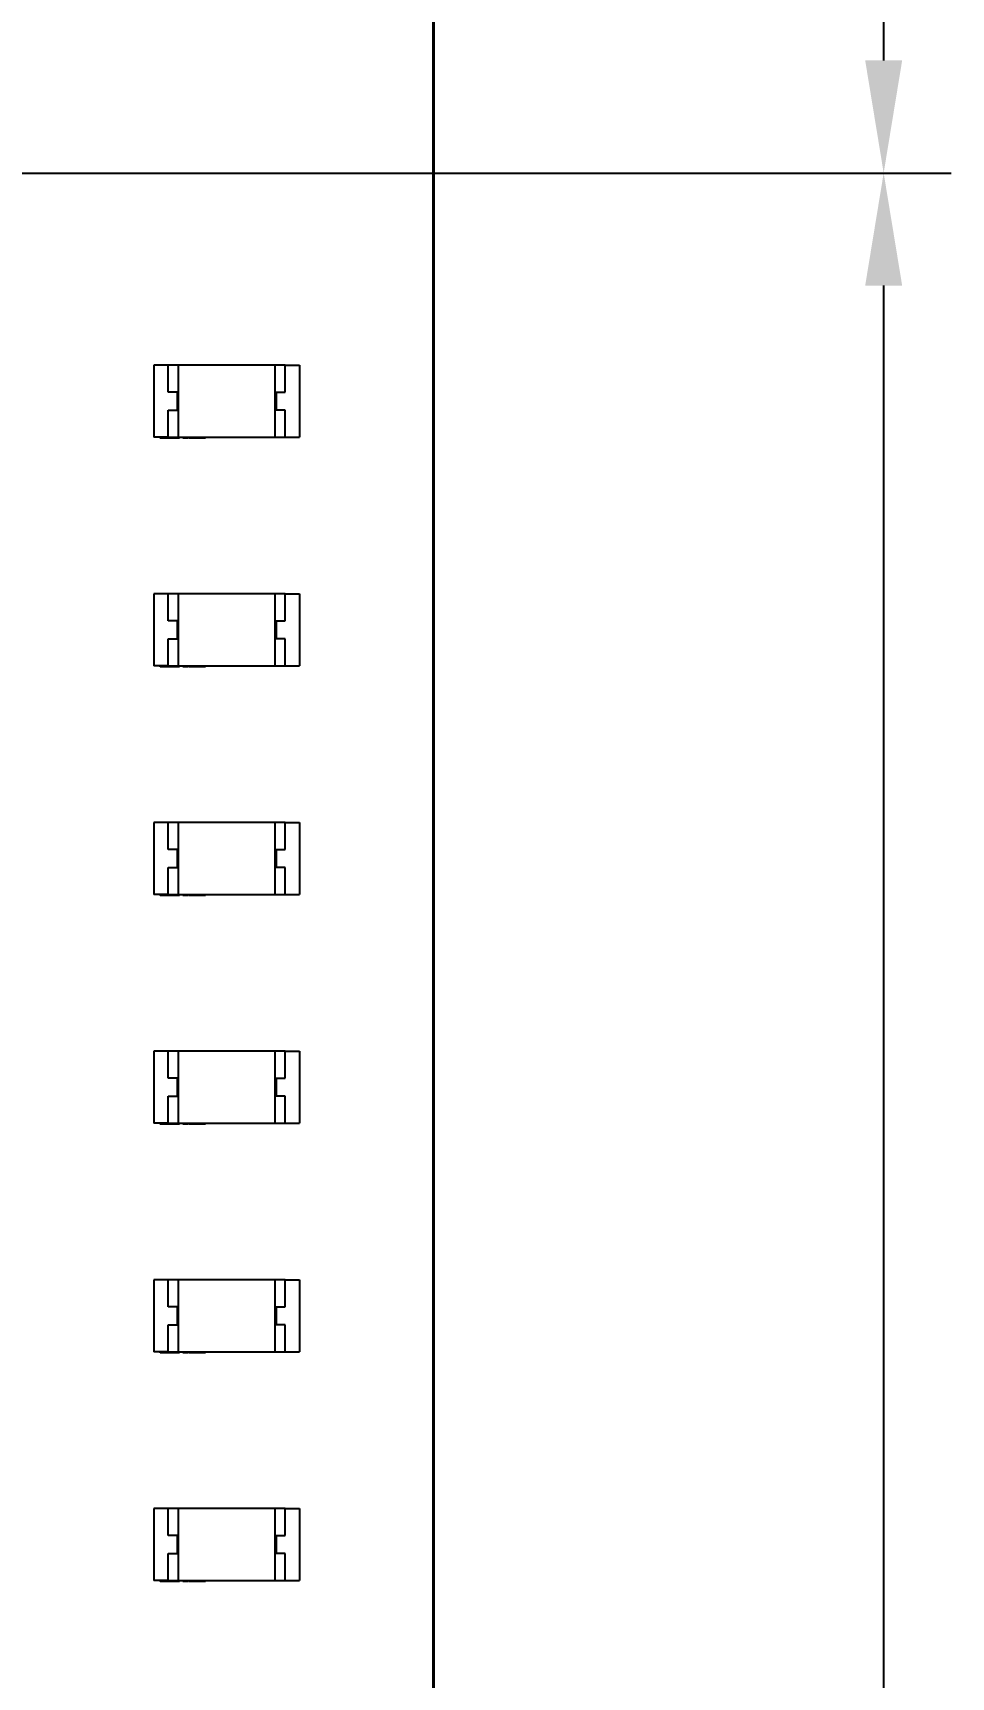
# Model space of a CAD drawing. Header units: millimetres. Extents: x 5 to 205, y 5 to 144.
# Drawn here: x 87.54 to 97.75, y 99.04 to 117.3 of the extents above; entities that cross this region are included whole.
import ezdxf

# ---------------------------------------------------------------- set-up
doc = ezdxf.new("R2010")
doc.units = ezdxf.units.MM
for name, color, linetype in [('DIM', 4, 'CONTINUOUS'), ('OUTLINE', 7, 'CONTINUOUS'), ('PARTS', 8, 'CONTINUOUS')]:
    doc.layers.add(name, color=color, linetype=linetype)
doc.styles.add('CJK', font='arial.ttf')
doc.dimstyles.new('PCB2', dxfattribs={"dimtxt": 1.25, "dimasz": 1.25, "dimexe": 0.75, "dimexo": 0.5, "dimgap": 0.3, "dimtad": 1, "dimzin": 0, "dimtxsty": 'CJK', "dimcen": 2.5, "dimclrd": 4, "dimclre": 4, "dimclrt": 4, "dimazin": 3, "dimtfac": 1, "dimtmove": 0, "dimatfit": 3})

msp = doc.modelspace()

# ---------------------------------------------------------------- linework, layer by layer
at = {"layer": 'OUTLINE'}
msp.add_lwpolyline([(92, 122.5), (92, 55.5)], dxfattribs=at)
at = {"layer": 'PARTS'}
for points in [[(91.987, 122.5), (91.987, 55.5)], [(89.047, 113.609), (88.887, 113.609)], [(88.887, 113.609), (88.887, 112.809)], [(89.047, 113.309), (89.047, 113.609)], [(89.157, 113.609), (89.047, 113.609)], [(90.237, 113.609), (89.157, 113.609)], [(89.157, 113.609), (89.157, 112.809)], [(90.237, 112.809), (90.237, 113.609)], [(90.347, 113.609), (90.237, 113.609)], [(90.347, 113.609), (90.507, 113.609)], [(90.347, 113.309), (90.347, 113.609)], [(90.507, 113.609), (90.507, 112.809)], [(89.147, 113.309), (89.047, 113.309)], [(89.147, 113.309), (89.147, 113.109)], [(90.247, 113.309), (90.247, 113.109)], [(90.247, 113.309), (90.347, 113.309)], [(89.047, 112.809), (89.047, 113.109)], [(89.047, 113.109), (89.147, 113.109)], [(90.347, 113.109), (90.247, 113.109)], [(90.347, 112.809), (90.347, 113.109)], [(89.047, 112.809), (88.887, 112.809)], [(88.957, 112.799), (88.957, 112.809)], [(88.973, 112.799), (88.957, 112.799)], [(88.973, 112.799), (88.973, 112.809)], [(89.012, 112.799), (88.973, 112.799)], [(89.012, 112.799), (89.012, 112.809)], [(89.019, 112.799), (89.012, 112.799)], [(89.019, 112.799), (89.019, 112.809)], [(89.034, 112.799), (89.019, 112.799)], [(89.034, 112.799), (89.034, 112.809)], [(89.075, 112.799), (89.034, 112.799)], [(89.047, 112.809), (89.157, 112.809)], [(89.075, 112.799), (89.075, 112.809)], [(89.12, 112.799), (89.075, 112.799)], [(89.12, 112.799), (89.12, 112.809)], [(89.139, 112.799), (89.12, 112.799)], [(89.139, 112.799), (89.139, 112.809)], [(89.172, 112.799), (89.139, 112.799)], [(89.157, 112.809), (90.237, 112.809)], [(89.172, 112.799), (89.172, 112.809)], [(89.211, 112.799), (89.211, 112.809)], [(89.217, 112.799), (89.211, 112.799)], [(89.217, 112.799), (89.217, 112.809)], [(89.236, 112.799), (89.217, 112.799)], [(89.236, 112.799), (89.236, 112.809)], [(89.237, 112.799), (89.237, 112.809)], [(89.237, 112.799), (89.236, 112.799)], [(89.238, 112.799), (89.238, 112.809)], [(89.245, 112.799), (89.238, 112.799)], [(89.245, 112.799), (89.245, 112.809)], [(89.262, 112.799), (89.245, 112.799)], [(89.262, 112.799), (89.262, 112.809)], [(89.273, 112.799), (89.262, 112.799)], [(89.273, 112.799), (89.273, 112.809)], [(89.278, 112.799), (89.278, 112.809)], [(89.278, 112.799), (89.278, 112.809)], [(89.278, 112.799), (89.278, 112.799)], [(89.281, 112.799), (89.278, 112.799)], [(89.281, 112.799), (89.281, 112.809)], [(89.283, 112.799), (89.281, 112.799)], [(89.283, 112.799), (89.283, 112.809)], [(89.308, 112.799), (89.283, 112.799)], [(89.308, 112.799), (89.308, 112.809)], [(89.309, 112.799), (89.308, 112.799)], [(89.309, 112.799), (89.309, 112.809)], [(89.31, 112.799), (89.309, 112.799)], [(89.31, 112.799), (89.31, 112.809)], [(89.317, 112.799), (89.31, 112.799)], [(89.317, 112.799), (89.317, 112.809)], [(89.331, 112.799), (89.317, 112.799)], [(89.331, 112.799), (89.331, 112.809)], [(89.349, 112.799), (89.331, 112.799)], [(89.349, 112.799), (89.349, 112.809)], [(89.356, 112.799), (89.349, 112.799)], [(89.356, 112.799), (89.356, 112.809)], [(89.359, 112.799), (89.356, 112.799)], [(89.359, 112.799), (89.359, 112.809)], [(89.377, 112.799), (89.359, 112.799)], [(89.377, 112.799), (89.377, 112.809)], [(89.383, 112.799), (89.377, 112.799)], [(89.383, 112.799), (89.383, 112.809)], [(89.401, 112.799), (89.383, 112.799)], [(89.401, 112.799), (89.401, 112.809)], [(89.408, 112.799), (89.401, 112.799)], [(89.408, 112.799), (89.408, 112.809)], [(89.416, 112.799), (89.408, 112.799)], [(89.416, 112.799), (89.416, 112.809)], [(89.418, 112.799), (89.418, 112.809)], [(89.436, 112.799), (89.418, 112.799)], [(89.436, 112.799), (89.436, 112.809)], [(89.443, 112.799), (89.436, 112.799)], [(89.443, 112.799), (89.443, 112.809)], [(89.461, 112.799), (89.443, 112.799)], [(89.461, 112.799), (89.461, 112.809)], [(90.237, 112.809), (90.347, 112.809)], [(90.347, 112.809), (90.507, 112.809)], [(89.047, 111.069), (88.887, 111.069)], [(88.887, 111.069), (88.887, 110.269)], [(89.047, 110.769), (89.047, 111.069)], [(89.157, 111.069), (89.047, 111.069)], [(90.237, 111.069), (89.157, 111.069)], [(89.157, 111.069), (89.157, 110.269)], [(90.237, 110.269), (90.237, 111.069)], [(90.347, 111.069), (90.237, 111.069)], [(90.347, 111.069), (90.507, 111.069)], [(90.347, 110.769), (90.347, 111.069)], [(90.507, 111.069), (90.507, 110.269)], [(89.147, 110.769), (89.047, 110.769)], [(89.147, 110.769), (89.147, 110.569)], [(90.247, 110.769), (90.247, 110.569)], [(90.247, 110.769), (90.347, 110.769)], [(89.047, 110.269), (89.047, 110.569)], [(89.047, 110.569), (89.147, 110.569)], [(90.347, 110.569), (90.247, 110.569)], [(90.347, 110.269), (90.347, 110.569)], [(89.047, 110.269), (88.887, 110.269)], [(88.957, 110.259), (88.957, 110.269)], [(88.973, 110.259), (88.957, 110.259)], [(88.973, 110.259), (88.973, 110.269)], [(89.012, 110.259), (88.973, 110.259)], [(89.012, 110.259), (89.012, 110.269)], [(89.019, 110.259), (89.012, 110.259)], [(89.019, 110.259), (89.019, 110.269)], [(89.034, 110.259), (89.019, 110.259)], [(89.034, 110.259), (89.034, 110.269)], [(89.075, 110.259), (89.034, 110.259)], [(89.047, 110.269), (89.157, 110.269)], [(89.075, 110.259), (89.075, 110.269)], [(89.12, 110.259), (89.075, 110.259)], [(89.12, 110.259), (89.12, 110.269)], [(89.139, 110.259), (89.12, 110.259)], [(89.139, 110.259), (89.139, 110.269)], [(89.172, 110.259), (89.139, 110.259)], [(89.157, 110.269), (90.237, 110.269)], [(89.172, 110.259), (89.172, 110.269)], [(89.211, 110.259), (89.211, 110.269)], [(89.217, 110.259), (89.211, 110.259)], [(89.217, 110.259), (89.217, 110.269)], [(89.236, 110.259), (89.217, 110.259)], [(89.236, 110.259), (89.236, 110.269)], [(89.237, 110.259), (89.237, 110.269)], [(89.237, 110.259), (89.236, 110.259)], [(89.238, 110.259), (89.238, 110.269)], [(89.245, 110.259), (89.238, 110.259)], [(89.245, 110.259), (89.245, 110.269)], [(89.262, 110.259), (89.245, 110.259)], [(89.262, 110.259), (89.262, 110.269)], [(89.273, 110.259), (89.262, 110.259)], [(89.273, 110.259), (89.273, 110.269)], [(89.278, 110.259), (89.278, 110.269)], [(89.278, 110.259), (89.278, 110.269)], [(89.278, 110.259), (89.278, 110.259)], [(89.281, 110.259), (89.278, 110.259)], [(89.281, 110.259), (89.281, 110.269)], [(89.283, 110.259), (89.281, 110.259)], [(89.283, 110.259), (89.283, 110.269)], [(89.308, 110.259), (89.283, 110.259)], [(89.308, 110.259), (89.308, 110.269)], [(89.309, 110.259), (89.308, 110.259)], [(89.309, 110.259), (89.309, 110.269)], [(89.31, 110.259), (89.309, 110.259)], [(89.31, 110.259), (89.31, 110.269)], [(89.317, 110.259), (89.31, 110.259)], [(89.317, 110.259), (89.317, 110.269)], [(89.331, 110.259), (89.317, 110.259)], [(89.331, 110.259), (89.331, 110.269)], [(89.349, 110.259), (89.331, 110.259)], [(89.349, 110.259), (89.349, 110.269)], [(89.356, 110.259), (89.349, 110.259)], [(89.356, 110.259), (89.356, 110.269)], [(89.359, 110.259), (89.356, 110.259)], [(89.359, 110.259), (89.359, 110.269)], [(89.377, 110.259), (89.359, 110.259)], [(89.377, 110.259), (89.377, 110.269)], [(89.383, 110.259), (89.377, 110.259)], [(89.383, 110.259), (89.383, 110.269)], [(89.401, 110.259), (89.383, 110.259)], [(89.401, 110.259), (89.401, 110.269)], [(89.408, 110.259), (89.401, 110.259)], [(89.408, 110.259), (89.408, 110.269)], [(89.416, 110.259), (89.408, 110.259)], [(89.416, 110.259), (89.416, 110.269)], [(89.418, 110.259), (89.418, 110.269)], [(89.436, 110.259), (89.418, 110.259)], [(89.436, 110.259), (89.436, 110.269)], [(89.443, 110.259), (89.436, 110.259)], [(89.443, 110.259), (89.443, 110.269)], [(89.461, 110.259), (89.443, 110.259)], [(89.461, 110.259), (89.461, 110.269)], [(90.237, 110.269), (90.347, 110.269)], [(90.347, 110.269), (90.507, 110.269)], [(89.047, 108.529), (88.887, 108.529)], [(88.887, 108.529), (88.887, 107.729)], [(89.047, 108.229), (89.047, 108.529)], [(89.157, 108.529), (89.047, 108.529)], [(90.237, 108.529), (89.157, 108.529)], [(89.157, 108.529), (89.157, 107.729)], [(90.237, 107.729), (90.237, 108.529)], [(90.347, 108.529), (90.237, 108.529)], [(90.347, 108.529), (90.507, 108.529)], [(90.347, 108.229), (90.347, 108.529)], [(90.507, 108.529), (90.507, 107.729)], [(89.147, 108.229), (89.047, 108.229)], [(89.147, 108.229), (89.147, 108.029)], [(90.247, 108.229), (90.247, 108.029)], [(90.247, 108.229), (90.347, 108.229)], [(89.047, 107.729), (89.047, 108.029)], [(89.047, 108.029), (89.147, 108.029)], [(90.347, 108.029), (90.247, 108.029)], [(90.347, 107.729), (90.347, 108.029)], [(89.047, 107.729), (88.887, 107.729)], [(88.957, 107.719), (88.957, 107.729)], [(88.973, 107.719), (88.957, 107.719)], [(88.973, 107.719), (88.973, 107.729)], [(89.012, 107.719), (88.973, 107.719)], [(89.012, 107.719), (89.012, 107.729)], [(89.019, 107.719), (89.012, 107.719)], [(89.019, 107.719), (89.019, 107.729)], [(89.034, 107.719), (89.019, 107.719)], [(89.034, 107.719), (89.034, 107.729)], [(89.075, 107.719), (89.034, 107.719)], [(89.047, 107.729), (89.157, 107.729)], [(89.075, 107.719), (89.075, 107.729)], [(89.12, 107.719), (89.075, 107.719)], [(89.12, 107.719), (89.12, 107.729)], [(89.139, 107.719), (89.12, 107.719)], [(89.139, 107.719), (89.139, 107.729)], [(89.172, 107.719), (89.139, 107.719)], [(89.157, 107.729), (90.237, 107.729)], [(89.172, 107.719), (89.172, 107.729)], [(89.211, 107.719), (89.211, 107.729)], [(89.217, 107.719), (89.211, 107.719)], [(89.217, 107.719), (89.217, 107.729)], [(89.236, 107.719), (89.217, 107.719)], [(89.236, 107.719), (89.236, 107.729)], [(89.237, 107.719), (89.237, 107.729)], [(89.237, 107.719), (89.236, 107.719)], [(89.238, 107.719), (89.238, 107.729)], [(89.245, 107.719), (89.238, 107.719)], [(89.245, 107.719), (89.245, 107.729)], [(89.262, 107.719), (89.245, 107.719)], [(89.262, 107.719), (89.262, 107.729)], [(89.273, 107.719), (89.262, 107.719)], [(89.273, 107.719), (89.273, 107.729)], [(89.278, 107.719), (89.278, 107.729)], [(89.278, 107.719), (89.278, 107.729)], [(89.278, 107.719), (89.278, 107.719)], [(89.281, 107.719), (89.278, 107.719)], [(89.281, 107.719), (89.281, 107.729)], [(89.283, 107.719), (89.281, 107.719)], [(89.283, 107.719), (89.283, 107.729)], [(89.308, 107.719), (89.283, 107.719)], [(89.308, 107.719), (89.308, 107.729)], [(89.309, 107.719), (89.308, 107.719)], [(89.309, 107.719), (89.309, 107.729)], [(89.31, 107.719), (89.309, 107.719)], [(89.31, 107.719), (89.31, 107.729)], [(89.317, 107.719), (89.31, 107.719)], [(89.317, 107.719), (89.317, 107.729)], [(89.331, 107.719), (89.317, 107.719)], [(89.331, 107.719), (89.331, 107.729)], [(89.349, 107.719), (89.331, 107.719)], [(89.349, 107.719), (89.349, 107.729)], [(89.356, 107.719), (89.349, 107.719)], [(89.356, 107.719), (89.356, 107.729)], [(89.359, 107.719), (89.356, 107.719)], [(89.359, 107.719), (89.359, 107.729)], [(89.377, 107.719), (89.359, 107.719)], [(89.377, 107.719), (89.377, 107.729)], [(89.383, 107.719), (89.377, 107.719)], [(89.383, 107.719), (89.383, 107.729)], [(89.401, 107.719), (89.383, 107.719)], [(89.401, 107.719), (89.401, 107.729)], [(89.408, 107.719), (89.401, 107.719)], [(89.408, 107.719), (89.408, 107.729)], [(89.416, 107.719), (89.408, 107.719)], [(89.416, 107.719), (89.416, 107.729)], [(89.418, 107.719), (89.418, 107.729)], [(89.436, 107.719), (89.418, 107.719)], [(89.436, 107.719), (89.436, 107.729)], [(89.443, 107.719), (89.436, 107.719)], [(89.443, 107.719), (89.443, 107.729)], [(89.461, 107.719), (89.443, 107.719)], [(89.461, 107.719), (89.461, 107.729)], [(90.237, 107.729), (90.347, 107.729)], [(90.347, 107.729), (90.507, 107.729)], [(89.047, 105.989), (88.887, 105.989)], [(88.887, 105.989), (88.887, 105.189)], [(89.047, 105.689), (89.047, 105.989)], [(89.157, 105.989), (89.047, 105.989)], [(90.237, 105.989), (89.157, 105.989)], [(89.157, 105.989), (89.157, 105.189)], [(90.237, 105.189), (90.237, 105.989)], [(90.347, 105.989), (90.237, 105.989)], [(90.347, 105.989), (90.507, 105.989)], [(90.347, 105.689), (90.347, 105.989)], [(90.507, 105.989), (90.507, 105.189)], [(89.147, 105.689), (89.047, 105.689)], [(89.147, 105.689), (89.147, 105.489)], [(90.247, 105.689), (90.247, 105.489)], [(90.247, 105.689), (90.347, 105.689)], [(89.047, 105.189), (89.047, 105.489)], [(89.047, 105.489), (89.147, 105.489)], [(90.347, 105.489), (90.247, 105.489)], [(90.347, 105.189), (90.347, 105.489)], [(89.047, 105.189), (88.887, 105.189)], [(88.957, 105.179), (88.957, 105.189)], [(88.973, 105.179), (88.957, 105.179)], [(88.973, 105.179), (88.973, 105.189)], [(89.012, 105.179), (88.973, 105.179)], [(89.012, 105.179), (89.012, 105.189)], [(89.019, 105.179), (89.012, 105.179)], [(89.019, 105.179), (89.019, 105.189)], [(89.034, 105.179), (89.019, 105.179)], [(89.034, 105.179), (89.034, 105.189)], [(89.075, 105.179), (89.034, 105.179)], [(89.047, 105.189), (89.157, 105.189)], [(89.075, 105.179), (89.075, 105.189)], [(89.12, 105.179), (89.075, 105.179)], [(89.12, 105.179), (89.12, 105.189)], [(89.139, 105.179), (89.12, 105.179)], [(89.139, 105.179), (89.139, 105.189)], [(89.172, 105.179), (89.139, 105.179)], [(89.157, 105.189), (90.237, 105.189)], [(89.172, 105.179), (89.172, 105.189)], [(89.211, 105.179), (89.211, 105.189)], [(89.217, 105.179), (89.211, 105.179)], [(89.217, 105.179), (89.217, 105.189)], [(89.236, 105.179), (89.217, 105.179)], [(89.236, 105.179), (89.236, 105.189)], [(89.237, 105.179), (89.237, 105.189)], [(89.237, 105.179), (89.236, 105.179)], [(89.238, 105.179), (89.238, 105.189)], [(89.245, 105.179), (89.238, 105.179)], [(89.245, 105.179), (89.245, 105.189)], [(89.262, 105.179), (89.245, 105.179)], [(89.262, 105.179), (89.262, 105.189)], [(89.273, 105.179), (89.262, 105.179)], [(89.273, 105.179), (89.273, 105.189)], [(89.278, 105.179), (89.278, 105.189)], [(89.278, 105.179), (89.278, 105.189)], [(89.278, 105.179), (89.278, 105.179)], [(89.281, 105.179), (89.278, 105.179)], [(89.281, 105.179), (89.281, 105.189)], [(89.283, 105.179), (89.281, 105.179)], [(89.283, 105.179), (89.283, 105.189)], [(89.308, 105.179), (89.283, 105.179)], [(89.308, 105.179), (89.308, 105.189)], [(89.309, 105.179), (89.308, 105.179)], [(89.309, 105.179), (89.309, 105.189)], [(89.31, 105.179), (89.309, 105.179)], [(89.31, 105.179), (89.31, 105.189)], [(89.317, 105.179), (89.31, 105.179)], [(89.317, 105.179), (89.317, 105.189)], [(89.331, 105.179), (89.317, 105.179)], [(89.331, 105.179), (89.331, 105.189)], [(89.349, 105.179), (89.331, 105.179)], [(89.349, 105.179), (89.349, 105.189)], [(89.356, 105.179), (89.349, 105.179)], [(89.356, 105.179), (89.356, 105.189)], [(89.359, 105.179), (89.356, 105.179)], [(89.359, 105.179), (89.359, 105.189)], [(89.377, 105.179), (89.359, 105.179)], [(89.377, 105.179), (89.377, 105.189)], [(89.383, 105.179), (89.377, 105.179)], [(89.383, 105.179), (89.383, 105.189)], [(89.401, 105.179), (89.383, 105.179)], [(89.401, 105.179), (89.401, 105.189)], [(89.408, 105.179), (89.401, 105.179)], [(89.408, 105.179), (89.408, 105.189)], [(89.416, 105.179), (89.408, 105.179)], [(89.416, 105.179), (89.416, 105.189)], [(89.418, 105.179), (89.418, 105.189)], [(89.436, 105.179), (89.418, 105.179)], [(89.436, 105.179), (89.436, 105.189)], [(89.443, 105.179), (89.436, 105.179)], [(89.443, 105.179), (89.443, 105.189)], [(89.461, 105.179), (89.443, 105.179)], [(89.461, 105.179), (89.461, 105.189)], [(90.237, 105.189), (90.347, 105.189)], [(90.347, 105.189), (90.507, 105.189)], [(89.047, 103.449), (88.887, 103.449)], [(88.887, 103.449), (88.887, 102.649)], [(89.047, 103.149), (89.047, 103.449)], [(89.157, 103.449), (89.047, 103.449)], [(90.237, 103.449), (89.157, 103.449)], [(89.157, 103.449), (89.157, 102.649)], [(90.237, 102.649), (90.237, 103.449)], [(90.347, 103.449), (90.237, 103.449)], [(90.347, 103.449), (90.507, 103.449)], [(90.347, 103.149), (90.347, 103.449)], [(90.507, 103.449), (90.507, 102.649)], [(89.147, 103.149), (89.047, 103.149)], [(89.147, 103.149), (89.147, 102.949)], [(90.247, 103.149), (90.247, 102.949)], [(90.247, 103.149), (90.347, 103.149)], [(89.047, 102.649), (89.047, 102.949)], [(89.047, 102.949), (89.147, 102.949)], [(90.347, 102.949), (90.247, 102.949)], [(90.347, 102.649), (90.347, 102.949)], [(89.047, 102.649), (88.887, 102.649)], [(88.957, 102.639), (88.957, 102.649)], [(88.973, 102.639), (88.973, 102.649)], [(89.012, 102.639), (89.012, 102.649)], [(89.019, 102.639), (89.019, 102.649)], [(89.034, 102.639), (89.034, 102.649)], [(89.047, 102.649), (89.157, 102.649)], [(89.075, 102.639), (89.075, 102.649)], [(89.12, 102.639), (89.12, 102.649)], [(89.139, 102.639), (89.139, 102.649)], [(89.157, 102.649), (90.237, 102.649)], [(89.172, 102.639), (89.172, 102.649)], [(89.211, 102.639), (89.211, 102.649)], [(89.217, 102.639), (89.217, 102.649)], [(89.236, 102.639), (89.236, 102.649)], [(89.237, 102.639), (89.237, 102.649)], [(89.238, 102.639), (89.238, 102.649)], [(89.245, 102.639), (89.245, 102.649)], [(89.262, 102.639), (89.262, 102.649)], [(89.273, 102.639), (89.273, 102.649)], [(89.278, 102.639), (89.278, 102.649)], [(89.278, 102.639), (89.278, 102.649)], [(89.281, 102.639), (89.281, 102.649)], [(89.283, 102.639), (89.283, 102.649)], [(89.308, 102.639), (89.308, 102.649)], [(89.309, 102.639), (89.309, 102.649)], [(89.31, 102.639), (89.31, 102.649)], [(89.317, 102.639), (89.317, 102.649)], [(89.331, 102.639), (89.331, 102.649)], [(89.349, 102.639), (89.349, 102.649)], [(89.356, 102.639), (89.356, 102.649)], [(89.359, 102.639), (89.359, 102.649)], [(89.377, 102.639), (89.377, 102.649)], [(89.383, 102.639), (89.383, 102.649)], [(89.401, 102.639), (89.401, 102.649)], [(89.408, 102.639), (89.408, 102.649)], [(89.416, 102.639), (89.416, 102.649)], [(89.418, 102.639), (89.418, 102.649)], [(89.436, 102.639), (89.436, 102.649)], [(89.443, 102.639), (89.443, 102.649)], [(89.461, 102.639), (89.461, 102.649)], [(90.237, 102.649), (90.347, 102.649)], [(90.347, 102.649), (90.507, 102.649)], [(88.973, 102.639), (88.957, 102.639)], [(89.012, 102.639), (88.973, 102.639)], [(89.019, 102.639), (89.012, 102.639)], [(89.034, 102.639), (89.019, 102.639)], [(89.075, 102.639), (89.034, 102.639)], [(89.12, 102.639), (89.075, 102.639)], [(89.139, 102.639), (89.12, 102.639)], [(89.172, 102.639), (89.139, 102.639)], [(89.217, 102.639), (89.211, 102.639)], [(89.236, 102.639), (89.217, 102.639)], [(89.237, 102.639), (89.236, 102.639)], [(89.245, 102.639), (89.238, 102.639)], [(89.262, 102.639), (89.245, 102.639)], [(89.273, 102.639), (89.262, 102.639)], [(89.278, 102.639), (89.278, 102.639)], [(89.281, 102.639), (89.278, 102.639)], [(89.283, 102.639), (89.281, 102.639)], [(89.308, 102.639), (89.283, 102.639)], [(89.309, 102.639), (89.308, 102.639)], [(89.31, 102.639), (89.309, 102.639)], [(89.317, 102.639), (89.31, 102.639)], [(89.331, 102.639), (89.317, 102.639)], [(89.349, 102.639), (89.331, 102.639)], [(89.356, 102.639), (89.349, 102.639)], [(89.359, 102.639), (89.356, 102.639)], [(89.377, 102.639), (89.359, 102.639)], [(89.383, 102.639), (89.377, 102.639)], [(89.401, 102.639), (89.383, 102.639)], [(89.408, 102.639), (89.401, 102.639)], [(89.416, 102.639), (89.408, 102.639)], [(89.436, 102.639), (89.418, 102.639)], [(89.443, 102.639), (89.436, 102.639)], [(89.461, 102.639), (89.443, 102.639)], [(89.047, 100.909), (88.887, 100.909)], [(88.887, 100.909), (88.887, 100.109)], [(89.047, 100.609), (89.047, 100.909)], [(89.157, 100.909), (89.047, 100.909)], [(90.237, 100.909), (89.157, 100.909)], [(89.157, 100.909), (89.157, 100.109)], [(90.237, 100.109), (90.237, 100.909)], [(90.347, 100.909), (90.237, 100.909)], [(90.347, 100.909), (90.507, 100.909)], [(90.347, 100.609), (90.347, 100.909)], [(90.507, 100.909), (90.507, 100.109)], [(89.147, 100.609), (89.047, 100.609)], [(89.147, 100.609), (89.147, 100.409)], [(90.247, 100.609), (90.247, 100.409)], [(90.247, 100.609), (90.347, 100.609)], [(89.047, 100.109), (89.047, 100.409)], [(89.047, 100.409), (89.147, 100.409)], [(90.347, 100.409), (90.247, 100.409)], [(90.347, 100.109), (90.347, 100.409)], [(89.047, 100.109), (88.887, 100.109)], [(88.957, 100.099), (88.957, 100.109)], [(88.973, 100.099), (88.957, 100.099)], [(88.973, 100.099), (88.973, 100.109)], [(89.012, 100.099), (88.973, 100.099)], [(89.012, 100.099), (89.012, 100.109)], [(89.019, 100.099), (89.012, 100.099)], [(89.019, 100.099), (89.019, 100.109)], [(89.034, 100.099), (89.019, 100.099)], [(89.034, 100.099), (89.034, 100.109)], [(89.075, 100.099), (89.034, 100.099)], [(89.047, 100.109), (89.157, 100.109)], [(89.075, 100.099), (89.075, 100.109)], [(89.12, 100.099), (89.075, 100.099)], [(89.12, 100.099), (89.12, 100.109)], [(89.139, 100.099), (89.12, 100.099)], [(89.139, 100.099), (89.139, 100.109)], [(89.172, 100.099), (89.139, 100.099)], [(89.157, 100.109), (90.237, 100.109)], [(89.172, 100.099), (89.172, 100.109)], [(89.211, 100.099), (89.211, 100.109)], [(89.217, 100.099), (89.211, 100.099)], [(89.217, 100.099), (89.217, 100.109)], [(89.236, 100.099), (89.217, 100.099)], [(89.236, 100.099), (89.236, 100.109)], [(89.237, 100.099), (89.237, 100.109)], [(89.237, 100.099), (89.236, 100.099)], [(89.238, 100.099), (89.238, 100.109)], [(89.245, 100.099), (89.238, 100.099)], [(89.245, 100.099), (89.245, 100.109)], [(89.262, 100.099), (89.245, 100.099)], [(89.262, 100.099), (89.262, 100.109)], [(89.273, 100.099), (89.262, 100.099)], [(89.273, 100.099), (89.273, 100.109)], [(89.278, 100.099), (89.278, 100.109)], [(89.278, 100.099), (89.278, 100.109)], [(89.278, 100.099), (89.278, 100.099)], [(89.281, 100.099), (89.278, 100.099)], [(89.281, 100.099), (89.281, 100.109)], [(89.283, 100.099), (89.281, 100.099)], [(89.283, 100.099), (89.283, 100.109)], [(89.308, 100.099), (89.283, 100.099)], [(89.308, 100.099), (89.308, 100.109)], [(89.309, 100.099), (89.308, 100.099)], [(89.309, 100.099), (89.309, 100.109)], [(89.31, 100.099), (89.309, 100.099)], [(89.31, 100.099), (89.31, 100.109)], [(89.317, 100.099), (89.31, 100.099)], [(89.317, 100.099), (89.317, 100.109)], [(89.331, 100.099), (89.317, 100.099)], [(89.331, 100.099), (89.331, 100.109)], [(89.349, 100.099), (89.331, 100.099)], [(89.349, 100.099), (89.349, 100.109)], [(89.356, 100.099), (89.349, 100.099)], [(89.356, 100.099), (89.356, 100.109)], [(89.359, 100.099), (89.356, 100.099)], [(89.359, 100.099), (89.359, 100.109)], [(89.377, 100.099), (89.359, 100.099)], [(89.377, 100.099), (89.377, 100.109)], [(89.383, 100.099), (89.377, 100.099)], [(89.383, 100.099), (89.383, 100.109)], [(89.401, 100.099), (89.383, 100.099)], [(89.401, 100.099), (89.401, 100.109)], [(89.408, 100.099), (89.401, 100.099)], [(89.408, 100.099), (89.408, 100.109)], [(89.416, 100.099), (89.408, 100.099)], [(89.416, 100.099), (89.416, 100.109)], [(89.418, 100.099), (89.418, 100.109)], [(89.436, 100.099), (89.418, 100.099)], [(89.436, 100.099), (89.436, 100.109)], [(89.443, 100.099), (89.436, 100.099)], [(89.443, 100.099), (89.443, 100.109)], [(89.461, 100.099), (89.443, 100.099)], [(89.461, 100.099), (89.461, 100.109)], [(90.237, 100.109), (90.347, 100.109)], [(90.347, 100.109), (90.507, 100.109)]]:
    msp.add_lwpolyline(points, dxfattribs=at)

# ---------------------------------------------------------------- dimensions: what is measured, and where the dimension line sits
at = {"layer": 'DIM'}
msp.add_linear_dim(base=(97, 115.744), p1=(80.55, 115.744), p2=(92, 125.5), angle=90, dimstyle='PCB2', dxfattribs=at).render()
msp.add_linear_dim(base=(97, 62.404), p1=(80.55, 62.404), p2=(80.55, 115.744), angle=90, text='21x2.54=53.34', dimstyle='PCB2', dxfattribs=at).render()

doc.saveas('drawing.dxf')
